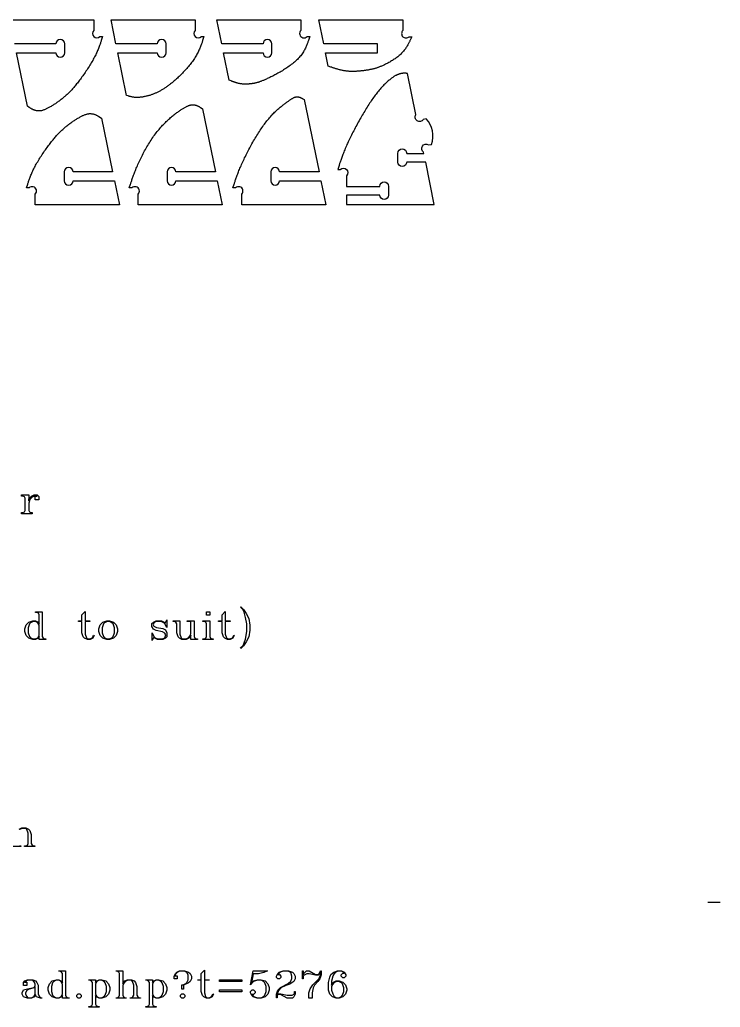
# Model space of a CAD drawing. Header units: millimetres. Extents: x 28 to 1015, y -391 to 146.
# Drawn here: x 634 to 1015, y -391 to 146 of the extents above; entities that cross this region are included whole.
import ezdxf

# ---------------------------------------------------------------- set-up
doc = ezdxf.new("R2010")
doc.units = ezdxf.units.MM
doc.layers.add('External Cut', color=1, linetype='Continuous')
doc.layers.add('Kerf Pocket Cut 3mm', color=6, linetype='Continuous')

msp = doc.modelspace()

# ---------------------------------------------------------------- linework, layer by layer
at = {"flags": 128}
for points in [[(644.583939, -115.512492), (642.510296, -115.512492), (642.510296, -113.443239), (643.659763, -113.443239), (643.398286, -113.460348), (642.169634, -113.460348), (641.031068, -114.068845), (639.75866, -115.33883), (639.128513, -117.244868), (639.128513, -121.210923), (639.487343, -121.945692), (640.215147, -122.301494), (641.009569, -122.301494), (641.009569, -123.002802), (635.173813, -123.002802), (635.173813, -122.301645), (635.959605, -122.301645), (636.693465, -121.942966), (637.054869, -121.202899), (637.054869, -114.569692), (636.694828, -113.824174), (635.9537, -113.461862), (635.173813, -113.461862), (635.173813, -112.770244), (639.128513, -112.770244), (639.128513, -116.057398), (639.137143, -114.975761), (640.595022, -113.521061), (641.989462, -112.770244), (643.685199, -112.770244), (644.583939, -113.666561), (644.583939, -115.512492)], [(648.379389, -191.38), (644.731795, -191.38), (644.731795, -189.800026), (644.312419, -190.638778), (642.829974, -191.38), (641.367035, -191.38), (639.211638, -190.658283), (637.758453, -189.205098), (637.036736, -187.049701), (637.036736, -185.606268), (637.758453, -183.450871), (639.211638, -181.987932), (641.367035, -181.275969), (642.829974, -181.275969), (644.312419, -182.007438), (644.731795, -182.992484), (644.731795, -177.97948), (644.312419, -177.121222), (643.444408, -176.701847), (642.790962, -176.701847), (642.790962, -176.38), (646.448309, -176.38), (646.448309, -189.78052), (646.867685, -190.638778), (647.725943, -191.058153), (648.379389, -191.058153), (648.379389, -191.38)], [(674.624512, -189.205098), (673.912549, -190.638778), (672.430104, -191.38), (670.947659, -191.38), (669.495997, -190.658283), (668.758889, -189.897555), (668.041287, -187.742159), (668.041287, -181.588062), (666.110208, -181.588062), (666.110208, -181.275969), (668.041287, -181.275969), (668.041287, -177.881951), (669.757802, -176.155683), (669.757802, -181.275969), (672.391092, -181.275969), (672.391092, -181.588062), (669.757802, -181.588062), (669.757802, -188.405358), (670.430754, -190.443719), (671.054941, -191.058153), (672.352081, -191.058153), (673.668726, -190.404707), (674.35143, -189.039298), (674.624512, -189.205098)], [(737.48212, -178.096515), (735.765605, -178.096515), (735.765605, -176.38), (737.48212, -176.38), (737.48212, -178.096515)], [(750.863134, -189.205098), (750.15117, -190.638778), (748.668726, -191.38), (747.186281, -191.38), (745.734619, -190.658283), (744.997511, -189.897555), (744.279909, -187.742159), (744.279909, -181.588062), (742.34883, -181.588062), (742.34883, -181.275969), (744.279909, -181.275969), (744.279909, -177.881951), (745.996424, -176.155683), (745.996424, -181.275969), (748.629714, -181.275969), (748.629714, -181.588062), (745.996424, -181.588062), (745.996424, -188.405358), (746.669376, -190.443719), (747.293563, -191.058153), (748.590702, -191.058153), (749.907347, -190.404707), (750.590052, -189.039298), (750.863134, -189.205098)], [(759.406697, -186.34749), (758.714239, -189.878049), (757.290312, -192.686892), (755.895644, -194.803277), (754.471717, -196.227204), (754.237646, -195.983381), (755.612809, -194.608218), (756.31502, -193.252562), (756.987971, -191.184941), (757.690182, -187.000936), (757.690182, -182.855943), (756.987971, -179.374148), (756.295514, -176.594564), (755.612809, -175.238908), (754.237646, -173.863745), (754.471717, -173.619922), (755.895644, -175.063355), (757.290312, -177.160234), (758.714239, -179.97883), (759.406697, -183.509389), (759.406697, -186.34749)], [(644.731795, -189.078309), (644.731795, -183.548401), (644.644018, -183.587412), (644.068596, -182.251261), (642.751951, -181.588062), (641.435306, -181.588062), (640.089402, -182.270767), (639.435956, -182.91446), (638.753251, -184.952822), (638.753251, -187.703147), (639.435956, -189.741508), (640.089402, -190.385202), (641.435306, -191.058153), (642.751951, -191.058153), (644.068596, -190.404707), (644.731795, -189.078309)], [(687.361834, -187.049701), (686.64987, -189.205098), (685.186931, -190.658283), (683.031534, -191.38), (681.588101, -191.38), (679.432705, -190.658283), (677.979519, -189.205098), (677.257802, -187.049701), (677.257802, -185.606268), (677.979519, -183.450871), (679.432705, -181.987932), (681.588101, -181.275969), (683.031534, -181.275969), (685.186931, -181.987932), (686.64987, -183.450871), (687.361834, -185.606268), (687.361834, -187.049701)], [(685.645319, -187.703147), (685.645319, -184.952822), (684.972367, -182.91446), (684.309168, -182.270767), (682.973017, -181.588062), (681.656372, -181.588062), (680.310468, -182.270767), (679.657022, -182.91446), (678.974317, -184.952822), (678.974317, -187.703147), (679.657022, -189.741508), (680.310468, -190.385202), (681.656372, -191.058153), (682.973017, -191.058153), (684.309168, -190.385202), (684.972367, -189.741508), (685.645319, -187.703147)], [(714.172627, -189.878049), (713.411899, -190.658283), (711.958713, -191.38), (709.081599, -191.38), (707.628414, -190.658283), (707.062744, -190.102367), (706.165475, -191.887152), (706.165475, -187.742159), (707.160273, -189.722003), (707.823472, -190.385202), (709.159623, -191.058153), (711.880689, -191.058153), (713.177828, -190.404707), (713.558192, -188.922263), (713.177828, -187.849441), (711.861183, -187.186242), (708.359883, -186.484031), (706.906697, -185.742809), (706.087451, -184.270117), (706.087451, -182.748661), (706.926203, -181.987932), (708.379389, -181.275969), (711.256502, -181.275969), (712.719441, -181.987932), (713.275358, -182.553602), (714.172627, -180.749311), (714.172627, -184.904057), (713.177828, -182.933966), (712.514629, -182.270767), (711.178479, -181.588062), (708.467165, -181.588062), (707.140767, -182.251261), (706.740897, -183.333836), (707.140767, -184.11407), (708.486671, -184.767516), (711.978218, -185.469727), (713.441157, -186.210949), (714.172627, -187.683641), (714.172627, -189.878049)], [(730.918401, -191.38), (727.261053, -191.38), (727.261053, -189.107568), (726.861183, -189.917061), (726.119961, -190.658283), (724.666775, -191.38), (722.423602, -191.360494), (721.028934, -190.658283), (720.287711, -189.897555), (719.565995, -187.742159), (719.565995, -182.875449), (719.146619, -182.007438), (718.288362, -181.588062), (717.634915, -181.588062), (717.634915, -181.275969), (721.28251, -181.275969), (721.28251, -188.405358), (721.956528, -190.443719), (722.581782, -191.058153), (724.574579, -191.058153), (725.922769, -190.385202), (726.577282, -189.722003), (727.261053, -188.385852), (727.261053, -181.588062), (725.320221, -181.588062), (725.320221, -181.275969), (728.977568, -181.275969), (728.977568, -189.78052), (729.396944, -190.638778), (730.255202, -191.058153), (730.918401, -191.058153), (730.918401, -191.38)], [(739.413199, -191.38), (733.834525, -191.38), (733.834525, -191.058153), (734.487971, -191.058153), (735.346229, -190.638778), (735.765605, -189.78052), (735.765605, -182.875449), (735.346229, -182.007438), (734.487971, -181.588062), (733.834525, -181.588062), (733.834525, -181.275969), (737.48212, -181.275969), (737.48212, -189.78052), (737.901495, -190.638778), (738.759753, -191.058153), (739.413199, -191.058153), (739.413199, -191.38)], [(1008.396201, -334.138259), (1015.159642, -334.138259)], [(661.024057, -386.456437), (657.376463, -386.456437), (657.376463, -384.876463), (656.957087, -385.715215), (655.474642, -386.456437), (654.011704, -386.456437), (651.856307, -385.73472), (650.403121, -384.281534), (649.681404, -382.126138), (649.681404, -380.682705), (650.403121, -378.527308), (651.856307, -377.064369), (654.011704, -376.352406), (655.474642, -376.352406), (656.957087, -377.083875), (657.376463, -378.068921), (657.376463, -373.055917), (656.957087, -372.197659), (656.089077, -371.778283), (655.435631, -371.778283), (655.435631, -371.456437), (659.092978, -371.456437), (659.092978, -384.856957), (659.512354, -385.715215), (660.370611, -386.13459), (661.024057, -386.13459), (661.024057, -386.456437)], [(699.850455, -386.456437), (694.252276, -386.456437), (694.252276, -386.13459), (694.915475, -386.13459), (695.773732, -385.715215), (696.193108, -384.856957), (696.193108, -379.327048), (695.509336, -377.288687), (694.893835, -376.664499), (692.891285, -376.664499), (691.552849, -377.347204), (690.888583, -378.010403), (690.214564, -379.346554), (690.214564, -384.856957), (690.63394, -385.715215), (691.492198, -386.13459), (692.145644, -386.13459), (692.145644, -386.456437), (686.56697, -386.456437), (686.56697, -386.13459), (687.220416, -386.13459), (688.078674, -385.715215), (688.498049, -384.856957), (688.498049, -373.055917), (688.078674, -372.197659), (687.220416, -371.778283), (686.56697, -371.778283), (686.56697, -371.456437), (690.214564, -371.456437), (690.214564, -378.624837), (690.605139, -377.805592), (691.347275, -377.064369), (692.812195, -376.352406), (694.989841, -376.352406), (696.454608, -377.064369), (697.186992, -377.825098), (697.909623, -379.980494), (697.909623, -384.856957), (698.328999, -385.715215), (699.187256, -386.13459), (699.850455, -386.13459), (699.850455, -386.456437)], [(727.519506, -375.855007), (726.797789, -377.308192), (726.056567, -378.049415), (723.325748, -379.405072), (723.325748, -381.560468), (722.301691, -381.560468), (722.301691, -379.141743), (723.120936, -379.141743), (724.457087, -378.468791), (725.120286, -377.805592), (725.802991, -376.469441), (725.802991, -373.748375), (725.139792, -372.43173), (723.823147, -371.778283), (721.102081, -371.778283), (719.76593, -372.451235), (719.102731, -373.114434), (718.527308, -374.255527), (719.824447, -374.255527), (719.824447, -375.972042), (718.107932, -375.972042), (718.107932, -374.372562), (718.829649, -372.909623), (719.570871, -372.178153), (721.024057, -371.456437), (723.881664, -371.456437), (726.037061, -372.178153), (726.797789, -372.909623), (727.519506, -374.372562), (727.519506, -375.855007)], [(739.496099, -384.281534), (738.784135, -385.715215), (737.301691, -386.456437), (735.819246, -386.456437), (734.367584, -385.73472), (733.630476, -384.973992), (732.912874, -382.818596), (732.912874, -376.664499), (730.981795, -376.664499), (730.981795, -376.352406), (732.912874, -376.352406), (732.912874, -372.958388), (734.629389, -371.23212), (734.629389, -376.352406), (737.262679, -376.352406), (737.262679, -376.664499), (734.629389, -376.664499), (734.629389, -383.481795), (735.302341, -385.520156), (735.926528, -386.13459), (737.223667, -386.13459), (738.540312, -385.481144), (739.223017, -384.115735), (739.496099, -384.281534)], [(769.837451, -382.126138), (769.125488, -384.281534), (767.662549, -385.73472), (765.507152, -386.456437), (763.371261, -386.456437), (761.215865, -385.73472), (760.455137, -384.993498), (759.73342, -383.540312), (759.73342, -382.740572), (760.53316, -381.940832), (761.352406, -381.940832), (762.152146, -382.740572), (762.152146, -383.559818), (761.352406, -384.359558), (760.494148, -384.359558), (760.728218, -384.79844), (761.371912, -385.461638), (763.410273, -386.13459), (765.448635, -386.13459), (766.784785, -385.461638), (767.447984, -384.817945), (768.120936, -382.779584), (768.120936, -380.029259), (767.447984, -377.990897), (766.784785, -377.347204), (765.448635, -376.664499), (763.410273, -376.664499), (761.371912, -377.347204), (759.635891, -379.083225), (761.147594, -371.456437), (768.959688, -371.456437), (766.940832, -372.470741), (764.112484, -373.172952), (761.147594, -373.172952), (760.152796, -378.127438), (761.215865, -377.064369), (763.371261, -376.352406), (765.507152, -376.352406), (767.662549, -377.064369), (769.125488, -378.527308), (769.837451, -380.682705), (769.837451, -382.126138)], [(783.940182, -384.242523), (783.228218, -385.695709), (782.447984, -386.456437), (779.551365, -386.456437), (776.050065, -384.359558), (774.752926, -384.359558), (774.157997, -384.954486), (774.157997, -386.30039), (773.836151, -386.30039), (773.836151, -384.184005), (774.557867, -382.018856), (775.991547, -380.56567), (780.185306, -378.468791), (781.550715, -377.113134), (782.223667, -375.76723), (782.223667, -374.431079), (781.550715, -372.43173), (780.243823, -371.778283), (777.513004, -371.778283), (775.474642, -372.451235), (774.830949, -373.114434), (774.596879, -373.553316), (775.455137, -373.553316), (776.254876, -374.353056), (776.254876, -375.172302), (775.455137, -375.972042), (774.635891, -375.972042), (773.836151, -375.172302), (773.836151, -374.372562), (774.557867, -372.909623), (775.318596, -372.178153), (777.473992, -371.456437), (780.312094, -371.456437), (782.46749, -372.178153), (783.228218, -372.909623), (783.940182, -374.372562), (783.940182, -375.855007), (783.208713, -377.308192), (781.063069, -378.741873), (778.946684, -379.444083), (776.196359, -380.848505), (774.830949, -382.184655), (774.157997, -384.223017), (774.157997, -384.515605), (774.635891, -384.037711), (776.157347, -384.037711), (779.609883, -384.739922), (782.340702, -384.739922), (783.628088, -384.096229), (783.628088, -382.79909), (783.940182, -382.79909), (783.940182, -384.242523)], [(798.03316, -373.728869), (797.321196, -375.894018), (796.258127, -377.308192), (794.522107, -379.385566), (793.839402, -380.760728), (793.146944, -383.520806), (793.146944, -386.456437), (791.430429, -386.456437), (791.430429, -383.481795), (792.148031, -381.326398), (793.56632, -379.210013), (797.038362, -375.728218), (797.721066, -373.689857), (797.721066, -372.295189), (797.321196, -373.114434), (796.540962, -373.875163), (795.019506, -373.875163), (791.575961, -373.172952), (790.240572, -373.172952), (788.894668, -373.855657), (788.260728, -374.470091), (788.260728, -375.806242), (787.938882, -375.806242), (787.938882, -371.612484), (788.260728, -371.612484), (788.260728, -373.728869), (788.660598, -372.909623), (790.13329, -371.456437), (791.634021, -371.456437), (795.117035, -373.553316), (796.414174, -373.553316), (797.038362, -372.909623), (797.760078, -371.514954), (798.03316, -371.514954), (798.03316, -373.728869)], [(812.145644, -382.126138), (811.43368, -384.281534), (809.970741, -385.73472), (807.83485, -386.456437), (806.352406, -386.456437), (806.3329, -386.436931), (804.216515, -385.73472), (802.763329, -384.281534), (802.041612, -382.126138), (802.041612, -377.883615), (802.743823, -375.055267), (803.455787, -373.611834), (804.918726, -372.178153), (807.054616, -371.456437), (809.229519, -371.456437), (810.711964, -372.197659), (811.453186, -373.670351), (811.453186, -374.470091), (810.653446, -375.269831), (809.8342, -375.269831), (809.03446, -374.470091), (809.03446, -373.650845), (809.8342, -372.851105), (810.692458, -372.851105), (810.46814, -372.43173), (809.151495, -371.778283), (807.13264, -371.778283), (805.796489, -372.451235), (805.13329, -373.114434), (804.460338, -374.470091), (803.758127, -377.230169), (803.758127, -379.327048), (804.157997, -378.507802), (804.89922, -377.76658), (806.352406, -377.044863), (807.83485, -377.044863), (807.854356, -377.064369), (809.970741, -377.76658), (811.43368, -379.229519), (812.145644, -381.384915), (812.145644, -382.126138)], [(646.228869, -386.456437), (645.46814, -386.456437), (645.448635, -386.436931), (643.312744, -385.73472), (642.727568, -384.554616), (642.152146, -385.715215), (640.669701, -386.456437), (638.455787, -386.436931), (636.319896, -385.73472), (635.578674, -384.242523), (635.578674, -383.462289), (636.319896, -381.960338), (638.494798, -381.238622), (641.947334, -380.56567), (642.571521, -379.941482), (642.571521, -378.644343), (641.888817, -377.308192), (641.274382, -376.664499), (638.572822, -376.664499), (637.236671, -377.347204), (636.817295, -377.747074), (637.997399, -377.747074), (637.997399, -379.463589), (636.280884, -379.463589), (636.280884, -377.844603), (637.041612, -377.064369), (638.494798, -376.352406), (641.371912, -376.352406), (642.825098, -377.064369), (643.56632, -377.805592), (644.288036, -379.268531), (644.288036, -384.154746), (644.970741, -385.50065), (645.585176, -386.13459), (646.228869, -386.13459), (646.228869, -386.456437)], [(642.571521, -384.154746), (642.571521, -380.380364), (642.113134, -380.848505), (639.294538, -381.560468), (637.958388, -382.223667), (637.295189, -383.540312), (637.295189, -384.154746), (637.977893, -385.50065), (638.592328, -386.13459), (640.591678, -386.13459), (641.908322, -385.481144), (642.571521, -384.154746)], [(657.376463, -384.154746), (657.376463, -378.624837), (657.288687, -378.663849), (656.713264, -377.327698), (655.396619, -376.664499), (654.079974, -376.664499), (652.73407, -377.347204), (652.080624, -377.990897), (651.397919, -380.029259), (651.397919, -382.779584), (652.080624, -384.817945), (652.73407, -385.461638), (654.079974, -386.13459), (655.396619, -386.13459), (656.713264, -385.481144), (657.376463, -384.154746)], [(683.104681, -382.126138), (682.382051, -384.281534), (680.927036, -385.73472), (678.768896, -386.456437), (677.304129, -386.456437), (675.829456, -385.715215), (675.409623, -384.876463), (675.409623, -389.743173), (675.741222, -390.406372), (676.687256, -391.020806), (677.340702, -391.020806), (677.340702, -391.342653), (671.762029, -391.342653), (671.762029, -391.020806), (672.415475, -391.020806), (673.361508, -390.406372), (673.693108, -389.743173), (673.693108, -377.951886), (673.273732, -377.083875), (672.415475, -376.664499), (671.762029, -376.664499), (671.762029, -376.352406), (675.409623, -376.352406), (675.409623, -377.93238), (675.829456, -377.083875), (677.304129, -376.352406), (678.768896, -376.352406), (680.927036, -377.064369), (682.382051, -378.527308), (683.104681, -380.682705), (683.104681, -382.126138)], [(681.388166, -382.779584), (681.388166, -380.029259), (680.704395, -377.990897), (680.049882, -377.347204), (678.701693, -376.664499), (677.382914, -376.664499), (676.064136, -377.327698), (675.409623, -378.644343), (675.409623, -384.154746), (676.064136, -385.481144), (677.382914, -386.13459), (678.701693, -386.13459), (680.049882, -385.461638), (680.704395, -384.817945), (681.388166, -382.779584)], [(714.109233, -382.126138), (713.386602, -384.281534), (711.931587, -385.73472), (709.773448, -386.456437), (708.30868, -386.456437), (706.834007, -385.715215), (706.414174, -384.876463), (706.414174, -389.743173), (706.745774, -390.406372), (707.691808, -391.020806), (708.345254, -391.020806), (708.345254, -391.342653), (702.76658, -391.342653), (702.76658, -391.020806), (703.420026, -391.020806), (704.36606, -390.406372), (704.697659, -389.743173), (704.697659, -377.951886), (704.278283, -377.083875), (703.420026, -376.664499), (702.76658, -376.664499), (702.76658, -376.352406), (706.414174, -376.352406), (706.414174, -377.93238), (706.834007, -377.083875), (708.30868, -376.352406), (709.773448, -376.352406), (711.931587, -377.064369), (713.386602, -378.527308), (714.109233, -380.682705), (714.109233, -382.126138)], [(712.392718, -382.779584), (712.392718, -380.029259), (711.708946, -377.990897), (711.054434, -377.347204), (709.706244, -376.664499), (708.387465, -376.664499), (707.068687, -377.327698), (706.414174, -378.644343), (706.414174, -384.154746), (707.068687, -385.481144), (708.387465, -386.13459), (709.706244, -386.13459), (711.054434, -385.461638), (711.708946, -384.817945), (712.392718, -382.779584)], [(755.03251, -377.376463), (742.831599, -377.376463), (742.831599, -376.352406), (755.03251, -376.352406), (755.03251, -377.376463)], [(810.429129, -382.779584), (810.429129, -380.721717), (809.756177, -378.683355), (809.092978, -378.049415), (807.756827, -377.36671), (806.440182, -377.36671), (805.094278, -378.049415), (804.440832, -378.702861), (803.758127, -380.048765), (803.758127, -382.077373), (804.440832, -384.135241), (805.113784, -385.481144), (806.440182, -386.13459), (807.756827, -386.13459), (809.092978, -385.461638), (809.756177, -384.817945), (810.429129, -382.779584)], [(667.607282, -385.656697), (666.807542, -386.456437), (665.988296, -386.456437), (665.188557, -385.656697), (665.188557, -384.837451), (665.988296, -384.037711), (666.807542, -384.037711), (667.607282, -384.837451), (667.607282, -385.656697)], [(724.018205, -385.656697), (723.218466, -386.456437), (722.39922, -386.456437), (721.59948, -385.656697), (721.59948, -384.837451), (722.39922, -384.037711), (723.218466, -384.037711), (724.018205, -384.837451), (724.018205, -385.656697)], [(755.03251, -382.964889), (742.831599, -382.964889), (742.831599, -381.940832), (755.03251, -381.940832), (755.03251, -382.964889)]]:
    msp.add_lwpolyline(points, dxfattribs=at)
at = {"layer": 'External Cut', "flags": 128}
for points in [[(628.687462, 145.604376), (674.413721, 145.604376), (674.413721, 139.839591, 1), (677.80783, 136.445482), (679.213715, 136.445482), (678.509718, 134.276509), (678.404455, 133.954469), (678.289463, 133.606416), (678.164436, 133.2334), (678.029071, 132.83647), (677.883065, 132.416673), (677.726112, 131.97506), (677.55791, 131.512678), (677.378154, 131.030578), (677.186541, 130.529806), (676.982766, 130.011413), (676.766526, 129.476448), (676.537517, 128.925958), (676.295434, 128.360993), (676.039975, 127.782602), (675.770834, 127.191833), (675.487709, 126.589735), (675.190296, 125.977358), (674.878289, 125.355749), (674.551386, 124.725959), (674.209522, 124.089059), (673.853587, 123.446218), (673.48471, 122.79863), (673.104021, 122.147487), (672.71265, 121.493983), (672.311725, 120.839309), (671.902377, 120.18466), (671.485735, 119.531227), (671.062928, 118.880204), (670.635086, 118.232784), (670.203338, 117.590159), (669.768814, 116.953523), (669.332643, 116.324068), (668.895955, 115.702988), (668.459879, 115.091474), (668.025544, 114.490721), (667.594081, 113.901921), (667.166618, 113.326266), (666.744285, 112.76495), (666.328211, 112.219166), (665.919239, 111.689799), (665.517055, 111.176499), (665.121062, 110.678612), (664.73066, 110.19548), (664.345249, 109.726448), (663.96423, 109.270859), (663.587004, 108.828057), (663.212971, 108.397386), (662.841532, 107.97819), (662.472088, 107.569811), (662.104038, 107.171595), (661.736785, 106.782884), (661.369727, 106.403022), (661.002267, 106.031354), (660.633804, 105.667223), (660.26374, 105.309972), (659.891475, 104.958945), (659.516409, 104.613487), (659.137943, 104.272941), (658.755478, 103.93665), (658.368597, 103.604104), (657.97762, 103.275376), (657.583048, 102.950683), (657.185382, 102.630245), (656.785124, 102.314278), (656.382776, 102.003002), (655.97884, 101.696634), (655.573816, 101.395392), (655.168208, 101.099496), (654.762517, 100.809162), (654.357243, 100.52461), (653.95289, 100.246057), (653.549958, 99.973722), (653.14895, 99.707822), (652.750367, 99.448576), (652.354711, 99.196203), (651.962483, 98.950919), (651.574186, 98.712944), (651.19032, 98.482496), (650.811388, 98.259793), (650.437778, 98.045082), (650.069426, 97.838732), (649.706154, 97.641139), (649.347785, 97.452702), (648.994141, 97.273816), (648.645045, 97.10488), (648.300319, 96.94629), (647.959786, 96.798445), (647.623268, 96.66174), (647.290588, 96.536575), (646.961568, 96.423345), (646.636031, 96.322448), (646.313799, 96.234281), (645.994694, 96.159243), (645.67854, 96.097729), (645.365159, 96.050137), (645.054372, 96.016865), (644.746004, 95.998309), (644.439875, 95.994868), (644.135809, 96.006938), (643.833761, 96.034643), (643.534214, 96.077014), (643.237785, 96.132807), (642.94509, 96.20078), (642.656746, 96.279689), (642.373369, 96.368292), (642.095574, 96.465345), (641.82398, 96.569605), (641.559201, 96.679829), (641.301855, 96.794775), (641.052557, 96.913199), (640.811924, 97.033858), (640.580573, 97.15551), (640.359119, 97.27691), (640.148179, 97.396816), (639.94837, 97.513986), (639.760307, 97.627175), (639.584608, 97.735141), (639.421888, 97.836641), (639.272763, 97.930432), (638.325289, 98.527246)], [(734.371431, 136.445482), (733.66742, 134.276566), (733.562064, 133.954924), (733.446816, 133.607954), (733.321292, 133.237045), (733.185107, 132.843589), (733.037878, 132.428975), (732.879218, 131.994594), (732.708745, 131.541838), (732.526072, 131.072095), (732.330817, 130.586758), (732.122593, 130.087216), (731.901017, 129.57486), (731.665705, 129.051081), (731.41627, 128.517269), (731.15233, 127.974814), (730.8735, 127.425108), (730.579394, 126.86954), (730.269629, 126.309501), (729.943819, 125.746383), (729.601581, 125.181574), (729.242793, 124.616351), (728.868384, 124.051525), (728.479547, 123.487795), (728.077475, 122.925857), (727.663361, 122.366409), (727.238397, 121.810147), (726.803776, 121.257768), (726.360691, 120.709971), (725.910335, 120.167451), (725.453899, 119.630907), (724.992578, 119.101035), (724.527564, 118.578532), (724.060048, 118.064095), (723.591225, 117.558423), (723.122287, 117.062211), (722.654426, 116.576157), (722.188835, 116.100958), (721.726708, 115.637311), (721.269236, 115.185914), (720.817612, 114.747463), (720.372787, 114.322477), (719.934743, 113.910755), (719.50322, 113.511919), (719.077957, 113.125589), (718.658693, 112.751387), (718.24517, 112.388934), (717.837125, 112.037851), (717.4343, 111.697759), (717.036433, 111.368278), (716.643264, 111.04903), (716.254534, 110.739636), (715.869981, 110.439716), (715.489346, 110.148893), (715.112368, 109.866786), (714.738787, 109.593017), (714.368342, 109.327207), (714.000774, 109.068977), (713.635821, 108.817948), (713.273225, 108.573741), (712.912723, 108.335977), (712.554046, 108.104327), (712.196881, 107.878663), (711.840905, 107.658906), (711.485795, 107.444978), (711.131228, 107.236801), (710.776881, 107.034296), (710.422432, 106.837385), (710.067556, 106.645991), (709.711931, 106.460034), (709.355234, 106.279437), (708.997142, 106.10412), (708.637333, 105.934006), (708.275482, 105.769017), (707.911267, 105.609074), (707.544366, 105.454098), (707.174454, 105.304012), (706.80121, 105.158738), (706.424309, 105.018196), (706.043429, 104.882309), (705.658248, 104.750999), (705.26861, 104.624233), (704.875033, 104.502167), (704.478204, 104.385002), (704.078809, 104.27294), (703.677535, 104.166183), (703.275068, 104.064932), (702.872094, 103.969389), (702.4693, 103.879756), (702.067372, 103.796234), (701.666996, 103.719024), (701.268859, 103.648329), (700.873648, 103.58435), (700.482048, 103.527289), (700.094746, 103.477348), (699.712429, 103.434727), (699.335783, 103.399629), (698.965493, 103.372255), (698.602248, 103.352808), (698.246732, 103.341488), (697.899632, 103.338497), (697.56155, 103.343896), (697.232745, 103.357183), (696.91339, 103.377715), (696.60366, 103.40485), (696.303728, 103.437943), (696.013769, 103.476353), (695.733957, 103.519436), (695.464464, 103.56655), (695.205466, 103.617051), (694.957137, 103.670296), (694.719649, 103.725644), (694.493178, 103.78245), (694.277897, 103.840072), (694.07398, 103.897867), (693.881601, 103.955192), (693.700934, 104.011404), (693.532153, 104.065861), (693.375432, 104.117918), (693.230945, 104.166934), (693.098865, 104.212266), (692.260082, 104.500764), (687.517279, 127.667556), (708.990937, 127.667556, 1), (713.790931, 127.667556), (713.790931, 132.46755, 1), (708.990937, 132.46755), (686.534604, 132.46755), (683.845178, 145.604376), (729.571437, 145.604376), (729.571437, 139.839591, 1), (732.965546, 136.445482), (734.371431, 136.445482)], [(748.078163, 112.703862), (745.014733, 127.667556), (766.48839, 127.667556, 1), (771.288384, 127.667556), (771.288384, 132.46755, 1), (766.48839, 132.46755), (744.032058, 132.46755), (741.342632, 145.604376), (787.068891, 145.604376), (787.068891, 139.839591, 1), (790.462999, 136.445482), (791.868885, 136.445482), (791.164807, 134.276613), (791.05898, 133.955296), (790.942455, 133.609208), (790.814444, 133.240017), (790.67416, 132.849393), (790.520814, 132.439004), (790.353618, 132.01052), (790.171786, 131.565611), (789.974529, 131.105944), (789.761059, 130.63319), (789.530588, 130.149017), (789.28233, 129.655095), (789.015495, 129.153092), (788.729296, 128.644678), (788.422946, 128.131522), (788.095656, 127.615293), (787.746638, 127.09766), (787.375106, 126.580292), (786.98027, 126.064858), (786.561344, 125.553029), (786.11795, 125.046247), (785.651357, 124.545058), (785.163245, 124.049782), (784.655294, 123.56074), (784.129182, 123.078253), (783.586589, 122.60264), (783.029196, 122.134221), (782.458681, 121.673319), (781.876724, 121.220251), (781.285006, 120.77534), (780.685204, 120.338905), (780.079, 119.911267), (779.468073, 119.492746), (778.854102, 119.083663), (778.238767, 118.684337), (777.623747, 118.29509), (777.010723, 117.916241), (776.401373, 117.548111), (775.797377, 117.191021), (775.200416, 116.845291), (774.61195, 116.511165), (774.032572, 116.188591), (773.462656, 115.877439), (772.902575, 115.577579), (772.352704, 115.288883), (771.813417, 115.011221), (771.285088, 114.744464), (770.76809, 114.488484), (770.262798, 114.243151), (769.769586, 114.008335), (769.288829, 113.783908), (768.820899, 113.569741), (768.366171, 113.365704), (767.925019, 113.171669), (767.497818, 112.987505), (767.084941, 112.813085), (766.686761, 112.648278), (766.303655, 112.492956), (765.935994, 112.34699), (765.584154, 112.21025), (765.248251, 112.082561), (764.927375, 111.963556), (764.620358, 111.852824), (764.326032, 111.749952), (764.04323, 111.654528), (763.770784, 111.566141), (763.507527, 111.484376), (763.25229, 111.408823), (763.003907, 111.339069), (762.761209, 111.274702), (762.523028, 111.215309), (762.288198, 111.160478), (762.05555, 111.109796), (761.823917, 111.062853), (761.592131, 111.019234), (761.359025, 110.978528), (761.12343, 110.940323), (760.884179, 110.904206), (760.640105, 110.869765), (760.39004, 110.836588), (760.133075, 110.804384), (759.869335, 110.773351), (759.599205, 110.743806), (759.32307, 110.716069), (759.041314, 110.690459), (758.754322, 110.667294), (758.462478, 110.646893), (758.166167, 110.629574), (757.865772, 110.615658), (757.561679, 110.605462), (757.254273, 110.599305), (756.943936, 110.597506), (756.631055, 110.600383), (756.316014, 110.608257), (755.999196, 110.621444), (755.680987, 110.640265), (755.361772, 110.665037), (755.041933, 110.69608), (754.721857, 110.733712), (754.401927, 110.778253), (754.082591, 110.829857), (753.764545, 110.888026), (753.448549, 110.952097), (753.135363, 111.021408), (752.825746, 111.095297), (752.520457, 111.173101), (752.220256, 111.254159), (751.925903, 111.337808), (751.638157, 111.423386), (751.357777, 111.51023), (751.085523, 111.597678), (750.822155, 111.685069), (750.568431, 111.771739), (750.325112, 111.857026), (750.092957, 111.940268), (749.872726, 112.020804), (749.665177, 112.09797), (749.471071, 112.171104), (749.291166, 112.239544), (749.126223, 112.302628), (748.078163, 112.703862)], [(801.976784, 120.414446), (800.501727, 127.619541), (828.796429, 127.619541), (828.796429, 132.419535), (799.519052, 132.419535), (796.829626, 145.55636), (842.555885, 145.55636), (842.555885, 139.791575, 0.414214), (842.555885, 136.397466, 0.414214), (845.949994, 136.397466), (847.355879, 136.397466), (846.515825, 134.557937), (846.390274, 134.285595), (846.253209, 133.992563), (846.104315, 133.680418), (845.943278, 133.350735), (845.769784, 133.005091), (845.583517, 132.645061), (845.384164, 132.272222), (845.17141, 131.88815), (844.944941, 131.49442), (844.704442, 131.09261), (844.449599, 130.684295), (844.180098, 130.27105), (843.895624, 129.854453), (843.595863, 129.436079), (843.2805, 129.017504), (842.949221, 128.600304), (842.601711, 128.186056), (842.237656, 127.776336), (841.856743, 127.372719), (841.458959, 126.97655), (841.045511, 126.588254), (840.617907, 126.208021), (840.177657, 125.836043), (839.726269, 125.472512), (839.265253, 125.117621), (838.796117, 124.77156), (838.320372, 124.434523), (837.839525, 124.106701), (837.355086, 123.788285), (836.868564, 123.479468), (836.381467, 123.180442), (835.895306, 122.891399), (835.41159, 122.61253), (834.931826, 122.344027), (834.457525, 122.086083), (833.990195, 121.838888), (833.531345, 121.602636), (833.082485, 121.377518), (832.645123, 121.163726), (832.220391, 120.961341), (831.807904, 120.77), (831.406901, 120.58923), (831.01662, 120.418556), (830.636299, 120.257506), (830.265177, 120.105604), (829.90249, 119.962378), (829.547479, 119.827354), (829.19938, 119.700058), (828.857431, 119.580017), (828.520872, 119.466756), (828.188939, 119.359802), (827.860872, 119.258682), (827.535908, 119.162921), (827.213285, 119.072045), (826.892241, 118.985582), (826.572016, 118.903058), (826.251846, 118.823997), (825.93097, 118.747928), (825.608626, 118.674376), (825.284169, 118.602948), (824.95742, 118.533571), (824.628319, 118.466253), (824.296804, 118.401001), (823.962814, 118.337823), (823.626287, 118.276727), (823.287162, 118.21772), (822.945378, 118.16081), (822.600873, 118.106004), (822.253586, 118.053311), (821.903456, 118.002737), (821.550421, 117.954291), (821.194419, 117.90798), (820.83539, 117.863811), (820.473273, 117.821793), (820.108005, 117.781933), (819.739525, 117.744239), (819.367773, 117.708717), (818.992687, 117.675377), (818.614204, 117.644225), (818.232298, 117.615317), (817.847074, 117.5889), (817.458669, 117.56527), (817.067221, 117.544722), (816.672869, 117.52755), (816.275752, 117.514052), (815.876007, 117.50452), (815.473772, 117.499252), (815.069186, 117.498541), (814.662387, 117.502684), (814.253513, 117.511976), (813.842703, 117.526711), (813.430094, 117.547185), (813.015825, 117.573694), (812.600034, 117.606532), (812.182859, 117.645995), (811.764439, 117.692377), (811.344911, 117.745975), (810.924414, 117.807084), (810.503086, 117.875998), (810.081227, 117.952833), (809.659782, 118.036979), (809.239856, 118.127646), (808.822556, 118.224044), (808.408988, 118.325384), (808.000258, 118.430875), (807.597473, 118.539729), (807.201738, 118.651154), (806.814161, 118.764362), (806.435846, 118.878561), (806.067901, 118.992963), (805.711431, 119.106778), (805.367543, 119.219215), (805.037342, 119.329485), (804.721936, 119.436798), (804.42243, 119.540364), (804.13993, 119.639393), (803.875543, 119.733095), (803.630375, 119.820681), (803.405531, 119.90136), (801.976784, 120.414446)], [(638.325289, 98.527246), (632.359563, 127.667556), (653.833221, 127.667556, 1), (658.633215, 127.667556), (658.633215, 132.46755, 1), (653.833221, 132.46755), (631.376888, 132.46755)], [(845.073975, 116.400575), (844.509796, 116.452621), (844.420975, 116.460762), (844.323914, 116.469346), (844.218839, 116.478036), (844.105971, 116.486495), (843.985536, 116.494384), (843.857755, 116.501367), (843.722854, 116.507106), (843.581055, 116.511263), (843.432582, 116.513501), (843.277659, 116.513484), (843.116509, 116.510872), (842.949357, 116.50533), (842.776424, 116.496518), (842.597936, 116.484101), (842.414116, 116.46774), (842.225187, 116.447098), (842.031374, 116.421838), (841.832898, 116.391622), (841.629985, 116.356113), (841.422858, 116.314973), (841.211658, 116.267837), (840.9962, 116.214227), (840.776217, 116.153638), (840.551441, 116.085564), (840.321604, 116.009498), (840.086439, 115.924937), (839.845679, 115.831373), (839.599056, 115.728302), (839.346303, 115.615218), (839.087151, 115.491614), (838.821335, 115.356986), (838.548586, 115.210827), (838.268636, 115.052633), (837.981219, 114.881897), (837.686067, 114.698114), (837.382912, 114.500778), (837.071487, 114.289383), (836.751524, 114.063424), (836.422757, 113.822396), (836.084916, 113.565792), (835.737854, 113.293204), (835.381893, 113.004612), (835.017475, 112.700096), (834.645039, 112.379731), (834.265028, 112.043597), (833.877881, 111.691771), (833.484042, 111.32433), (833.083949, 110.941353), (832.678045, 110.542917), (832.266771, 110.129101), (831.850567, 109.699982), (831.429875, 109.255637), (831.005136, 108.796145), (830.57679, 108.321583), (830.145279, 107.83203), (829.711044, 107.327563), (829.274526, 106.80826), (828.836166, 106.274198), (828.396405, 105.725456), (827.955683, 105.162111), (827.514387, 104.584306), (827.072676, 103.992443), (826.630653, 103.386989), (826.188423, 102.768411), (825.746089, 102.137175), (825.303755, 101.493749), (824.861525, 100.838599), (824.419502, 100.172192), (823.977791, 99.494996), (823.536495, 98.807476), (823.095718, 98.1101), (822.655563, 97.403335), (822.216135, 96.687648), (821.777537, 95.963505), (821.339873, 95.231373), (820.903247, 94.491719), (820.467762, 93.745011), (820.033523, 92.991714), (819.600633, 92.232296), (819.169195, 91.467224), (818.739381, 90.697037), (818.311628, 89.922566), (817.886439, 89.144713), (817.464317, 88.364381), (817.045768, 87.582473), (816.631295, 86.799893), (816.221401, 86.017543), (815.816591, 85.236325), (815.417367, 84.457144), (815.024235, 83.680901), (814.637698, 82.908501), (814.258259, 82.140844), (813.886423, 81.378836), (813.522693, 80.623378), (813.167574, 79.875374), (812.821568, 79.135726), (812.48518, 78.405337), (812.158914, 77.68511), (811.843273, 76.975949), (811.538761, 76.278756), (811.245778, 75.59441), (810.964302, 74.923697), (810.694208, 74.267379), (810.43537, 73.626218), (810.187664, 73.000976), (809.950962, 72.392414), (809.725141, 71.801295), (809.510074, 71.228381), (809.305636, 70.674433), (809.111701, 70.140214), (808.928144, 69.626485), (808.754839, 69.134009), (808.591661, 68.663547), (808.438484, 68.215861), (808.295182, 67.791714), (808.161631, 67.391867), (808.037704, 67.017082), (807.923277, 66.668121), (807.818222, 66.345746), (807.114254, 64.176725), (808.52014, 64.176725, -1), (811.914248, 60.782616), (811.914248, 55.017831), (829.977384, 55.017831, -1), (834.777378, 55.017831), (834.777378, 50.217837, -1), (829.977384, 50.217837), (811.914248, 50.217837), (811.914248, 45.165211), (859.657577, 45.165211), (854.951082, 68.154657), (844.62105, 68.154657, -1), (839.821056, 68.154657), (839.821056, 72.954651, -1), (844.62105, 72.954651), (853.968407, 72.954651), (853.852706, 73.519805, -1), (856.497111, 77.525684), (858.121928, 77.858323, 0.285714), (855.284474, 91.718208), (853.659657, 91.385568, -0.414214), (850.334515, 90.704831, -0.414214), (849.653778, 94.029973), (845.073975, 116.400575)], [(788.912389, 102.180338), (796.95455, 62.897431), (775.480893, 62.897431, 1), (770.680899, 62.897431), (770.680899, 58.097437, 1), (775.480893, 58.097437), (797.937225, 58.097437), (800.626651, 44.960611), (754.900392, 44.960611), (754.900392, 50.725396, 1), (751.506284, 54.119505), (750.100398, 54.119505), (750.804366, 56.288526), (750.90942, 56.610901), (751.023848, 56.959862), (751.147775, 57.334647), (751.281326, 57.734494), (751.424628, 58.158642), (751.577805, 58.606327), (751.740983, 59.076789), (751.914288, 59.569266), (752.097845, 60.082994), (752.29178, 60.617213), (752.496218, 61.171161), (752.711285, 61.744075), (752.937106, 62.335194), (753.173807, 62.943756), (753.421514, 63.568998), (753.680351, 64.210159), (753.950445, 64.866477), (754.231921, 65.53719), (754.524905, 66.221536), (754.829428, 66.918708), (755.145149, 67.627722), (755.471633, 68.34755), (755.808445, 69.077163), (756.15515, 69.815531), (756.511313, 70.561625), (756.876499, 71.314418), (757.250272, 72.07288), (757.632199, 72.835983), (758.021843, 73.602697), (758.418769, 74.371993), (758.822544, 75.142843), (759.232731, 75.914219), (759.648895, 76.68509), (760.070602, 77.454429), (760.497417, 78.221207), (760.928904, 78.984394), (761.364628, 79.742962), (761.804155, 80.495882), (762.247049, 81.242125), (762.692912, 81.980753), (763.141489, 82.711193), (763.592562, 83.432962), (764.045913, 84.145578), (764.501325, 84.848556), (764.958579, 85.541416), (765.417458, 86.223673), (765.877743, 86.894846), (766.339216, 87.554452), (766.80166, 88.202007), (767.264856, 88.83703), (767.728586, 89.459038), (768.192633, 90.067547), (768.656778, 90.662075), (769.120803, 91.24214), (769.584491, 91.807258), (770.047623, 92.356947), (770.509982, 92.890725), (770.971349, 93.408108), (771.431506, 93.908614), (771.890189, 94.39192), (772.346946, 94.858341), (772.801277, 95.308353), (773.252684, 95.742432), (773.700668, 96.161053), (774.14473, 96.564691), (774.584371, 96.953822), (775.019093, 97.328921), (775.448396, 97.690464), (775.871781, 98.038926), (776.288751, 98.374782), (776.698805, 98.698509), (777.101445, 99.010581), (777.496172, 99.311473), (777.882488, 99.601663), (778.259893, 99.881624), (778.627888, 100.151832), (778.985975, 100.412763), (779.333655, 100.664892), (779.670429, 100.908694), (779.995971, 101.144513), (780.310654, 101.372161), (780.615022, 101.591317), (780.909619, 101.801661), (781.194991, 102.002872), (781.471683, 102.194631), (781.74024, 102.376616), (782.001206, 102.548508), (782.255126, 102.709986), (782.502546, 102.86073), (782.74401, 103.000419), (782.980063, 103.128733), (783.211251, 103.245352), (783.438118, 103.349956), (783.661208, 103.442223), (783.881068, 103.521834), (784.098241, 103.588468), (784.313274, 103.641805), (784.52671, 103.681525), (784.739095, 103.707307), (784.9508, 103.719054), (785.161507, 103.717566), (785.370723, 103.703865), (785.577957, 103.678973), (785.782716, 103.643914), (785.984507, 103.59971), (786.18284, 103.547383), (786.377221, 103.487956), (786.567159, 103.422451), (786.752162, 103.351892), (786.931736, 103.2773), (787.105391, 103.199699), (787.272635, 103.120111), (787.432974, 103.039559), (787.585917, 102.959065), (787.730972, 102.879651), (787.867646, 102.802341), (787.995448, 102.728157), (788.113886, 102.658122), (788.222467, 102.593257), (788.912389, 102.180338)], [(733.573523, 97.214141), (740.598984, 62.897431), (719.125326, 62.897431, 1), (714.325332, 62.897431), (714.325332, 58.097437, 1), (719.125326, 58.097437), (741.581659, 58.097437), (744.271085, 44.960611), (698.544826, 44.960611), (698.544826, 50.725396, 1), (695.150717, 54.119505), (693.744831, 54.119505), (694.448799, 56.288526), (694.553854, 56.610901), (694.668281, 56.959862), (694.792208, 57.334647), (694.92576, 57.734494), (695.069061, 58.158642), (695.222238, 58.606327), (695.385416, 59.076789), (695.558721, 59.569266), (695.742278, 60.082994), (695.936213, 60.617213), (696.140651, 61.171161), (696.355718, 61.744075), (696.58154, 62.335194), (696.818241, 62.943756), (697.065947, 63.568998), (697.324785, 64.210159), (697.594879, 64.866477), (697.876355, 65.53719), (698.169338, 66.221536), (698.473882, 66.918664), (698.789748, 67.62737), (699.116626, 68.346361), (699.454205, 69.074343), (699.802175, 69.810024), (700.160224, 70.55211), (700.528042, 71.299308), (700.905318, 72.050325), (701.291743, 72.803867), (701.687004, 73.558643), (702.090792, 74.313357), (702.502795, 75.066718), (702.922703, 75.817432), (703.350206, 76.564206), (703.784992, 77.305747), (704.226752, 78.040761), (704.675173, 78.767956), (705.129947, 79.486039), (705.590761, 80.193715), (706.057306, 80.889693), (706.529228, 81.572881), (707.006004, 82.242998), (707.487068, 82.899966), (707.971856, 83.543707), (708.459801, 84.174141), (708.950338, 84.791192), (709.442902, 85.394779), (709.936926, 85.984826), (710.431846, 86.561252), (710.927096, 87.123981), (711.42211, 87.672933), (711.916322, 88.208029), (712.409168, 88.729193), (712.900082, 89.236344), (713.388498, 89.729405), (713.87385, 90.208297), (714.355574, 90.672942), (714.833103, 91.123261), (715.305873, 91.559176), (715.773316, 91.980608), (716.234939, 92.387541), (716.690527, 92.780202), (717.139936, 93.158881), (717.583022, 93.523868), (718.01964, 93.875452), (718.449648, 94.213924), (718.8729, 94.539571), (719.289253, 94.852685), (719.698563, 95.153555), (720.100685, 95.442469), (720.495477, 95.719719), (720.882793, 95.985593), (721.262489, 96.240382), (721.634423, 96.484374), (721.998449, 96.717859), (722.354423, 96.941127), (722.702203, 97.154468), (723.041642, 97.358171), (723.372599, 97.552525), (723.694927, 97.737821), (724.008584, 97.914272), (724.313917, 98.081788), (724.611378, 98.240202), (724.901414, 98.38935), (725.184474, 98.529065), (725.461008, 98.659181), (725.731465, 98.779532), (725.996294, 98.889953), (726.255944, 98.990277), (726.510864, 99.080338), (726.761502, 99.159971), (727.008308, 99.229009), (727.251732, 99.287287), (727.492222, 99.334639), (727.730226, 99.370899), (727.966195, 99.3959), (728.200577, 99.409477), (728.433821, 99.411464), (728.666377, 99.401695), (728.898693, 99.380004), (729.131044, 99.346416), (729.363007, 99.301715), (729.593988, 99.246878), (729.823387, 99.182881), (730.05061, 99.1107), (730.275059, 99.03131), (730.496139, 98.945687), (730.713251, 98.854807), (730.925801, 98.759647), (731.133191, 98.661181), (731.334824, 98.560386), (731.530105, 98.458237), (731.718436, 98.355711), (731.899221, 98.253783), (732.071864, 98.15343), (732.235767, 98.055626), (732.390335, 97.961348), (732.53497, 97.871572), (732.669077, 97.787273), (732.792058, 97.709428), (733.573523, 97.214141)], [(678.726603, 92.037741), (684.69233, 62.897431), (663.218672, 62.897431, 1), (658.418678, 62.897431), (658.418678, 58.097437, 1), (663.218672, 58.097437), (685.675004, 58.097437), (688.36443, 44.960611), (642.638171, 44.960611), (642.638171, 50.725396, 1), (639.244063, 54.119505), (637.838177, 54.119505), (638.542175, 56.288478), (638.647437, 56.610518), (638.76243, 56.958571), (638.887457, 57.331587), (639.022821, 57.728517), (639.168828, 58.148314), (639.325781, 58.589927), (639.493983, 59.052309), (639.673739, 59.53441), (639.865352, 60.035181), (640.069127, 60.553574), (640.285367, 61.088539), (640.514376, 61.639029), (640.756458, 62.203994), (641.011918, 62.782385), (641.281058, 63.373154), (641.564183, 63.975252), (641.861597, 64.587629), (642.173603, 65.209238), (642.500506, 65.839028), (642.842371, 66.475928), (643.198306, 67.118769), (643.567183, 67.766357), (643.947872, 68.4175), (644.339243, 69.071004), (644.740167, 69.725678), (645.149515, 70.380328), (645.566158, 71.03376), (645.988965, 71.684783), (646.416807, 72.332203), (646.848554, 72.974828), (647.283078, 73.611464), (647.719249, 74.240919), (648.155938, 74.861999), (648.592014, 75.473513), (649.026348, 76.074266), (649.457812, 76.663066), (649.885275, 77.238721), (650.307608, 77.800037), (650.723681, 78.345821), (651.132654, 78.875188), (651.534837, 79.388488), (651.93083, 79.886375), (652.321233, 80.369507), (652.706643, 80.838539), (653.087662, 81.294128), (653.464889, 81.73693), (653.838921, 82.167601), (654.21036, 82.586798), (654.579805, 82.995176), (654.947854, 83.393393), (655.315108, 83.782103), (655.682165, 84.161965), (656.049625, 84.533633), (656.418088, 84.897765), (656.788152, 85.255015), (657.160418, 85.606042), (657.535484, 85.9515), (657.91395, 86.292046), (658.296415, 86.628337), (658.683295, 86.960883), (659.074272, 87.289611), (659.468845, 87.614304), (659.866511, 87.934743), (660.266768, 88.250709), (660.669116, 88.561985), (661.073053, 88.868353), (661.478076, 89.169595), (661.883684, 89.465491), (662.289376, 89.755825), (662.694649, 90.040377), (663.099003, 90.31893), (663.501934, 90.591265), (663.902942, 90.857165), (664.301525, 91.116411), (664.697181, 91.368784), (665.089409, 91.614068), (665.477707, 91.852043), (665.861572, 92.082491), (666.240504, 92.305194), (666.614114, 92.519905), (666.982467, 92.726255), (667.345738, 92.923848), (667.704108, 93.112285), (668.057751, 93.291171), (668.406848, 93.460107), (668.751573, 93.618697), (669.092107, 93.766542), (669.428624, 93.903247), (669.761305, 94.028412), (670.090325, 94.141642), (670.415862, 94.242539), (670.738094, 94.330706), (671.057198, 94.405744), (671.373352, 94.467258), (671.686734, 94.51485), (671.99752, 94.548122), (672.305889, 94.566678), (672.612017, 94.570119), (672.916083, 94.558049), (673.218132, 94.530344), (673.517678, 94.487973), (673.814107, 94.43218), (674.106802, 94.364207), (674.395147, 94.285298), (674.678524, 94.196695), (674.956318, 94.099643), (675.227913, 93.995382), (675.492691, 93.885158), (675.750038, 93.770212), (675.999335, 93.651788), (676.239968, 93.531129), (676.47132, 93.409478), (676.692773, 93.288077), (676.903713, 93.168171), (677.103522, 93.051001), (677.291585, 92.937812), (677.467285, 92.829846), (677.630005, 92.728346), (677.779129, 92.634555), (678.726603, 92.037741)]]:
    msp.add_lwpolyline(points, format="xyb", dxfattribs=at)
at = {"layer": 'Kerf Pocket Cut 3mm', "flags": 128}
for points in [[(633.916562, -294.487932), (635.370662, -293.775969), (637.546936, -293.775969), (639.010789, -294.487932), (639.752469, -295.248661), (640.464889, -297.404057), (640.464889, -302.28052), (640.884265, -303.138778), (641.752276, -303.558153), (642.405722, -303.558153), (642.405722, -303.88)], [(642.405722, -303.88), (636.817295, -303.88), (636.817295, -303.558153), (637.470741, -303.558153), (638.328999, -303.138778), (638.748375, -302.28052), (638.748375, -296.750611), (638.075423, -294.71225), (637.451235, -294.088062), (635.451886, -294.088062), (634.115735, -294.770767)], [(634.057217, -303.558153), (634.720416, -303.558153), (634.720416, -303.88), (629.122237, -303.88)]]:
    msp.add_lwpolyline(points, dxfattribs=at)

doc.saveas('drawing.dxf')
